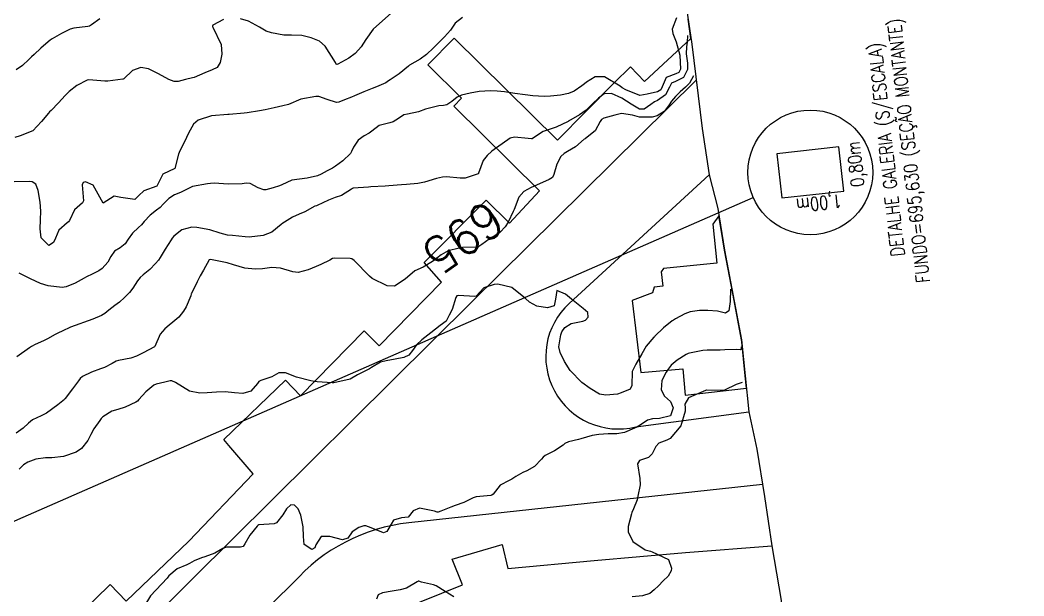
# Model space of a CAD drawing. Header units: metres. Extents: x 286371 to 293043, y 7462578 to 7466404.
# Drawn here: x 290214 to 290326.6, y 7464037.1 to 7464101.8 of the extents above; entities that cross this region are included whole.
import ezdxf
from ezdxf.enums import TextEntityAlignment as Align

# ---------------------------------------------------------------- set-up
doc = ezdxf.new("R2010")
doc.units = ezdxf.units.M
doc.header["$MEASUREMENT"] = 0
doc.linetypes.add('CONTINUO', pattern=[0])
for name, color, linetype in [('Area', 45, 'Continuous'), ('Cotas', 45, 'Continuous'), ('Curvas de Nivel 1m', 11, 'Continuous'), ('Curvas de Nivel 5m', 15, 'Continuous'), ('Edificações', 30, 'Continuous'), ('TEXTO', 45, 'Continuous'), ('Vias primárias', 230, 'Continuous')]:
    doc.layers.add(name, color=color, linetype=linetype)
doc.styles.add('ROMANS', font='romans', dxfattribs={"height": 0.2})
doc.styles.add('Style-STANDARD', font='STANDARD.shx')

msp = doc.modelspace()

# ---------------------------------------------------------------- linework, layer by layer
at = {"layer": 'Area'}
msp.add_polyline3d([(290286.72, 7464116.84, 698.4), (290289.37, 7464099.06, 697.76), (290290.51, 7464089.62, 700.81), (290291.32, 7464084.4, 694.42), (290292.27, 7464080.63, 702.27), (290293.04, 7464075.94, 702.28), (290294.95, 7464065.88, 698.89), (290295.74, 7464057.79, 691.77), (290296.64, 7464053.61, 691.46), (290297.52, 7464048.28, 691.62), (290298.33, 7464042.76, 691.54), (290299.38, 7464036.61, 695.68), (290299.77, 7464032.2, 695.75), (290300, 7464028.17, 695.05), (290301.84, 7464018.44, 690.66), (290302.56, 7464015.8, 690), (290304.05, 7464003.86, 690.3), (290304.24, 7464002.19, 689.94), (290304.56, 7464000.31, 689.56), (290305.93, 7463995.62, 685.91), (290327.44, 7463948.86, 689.44)], dxfattribs=at)
at = {"layer": 'Curvas de Nivel 1m', "flags": 128}
for points, elevation in [([(290255.66, 7464102.54), (290254.69, 7464101.71), (290253.63, 7464100.77), (290252.82, 7464099.59), (290252.27, 7464098.79), (290251.97, 7464098.42), (290251.59, 7464098.04), (290250.9, 7464097.5), (290249.67, 7464096.83), (290249.6, 7464096.8), (290249.57, 7464096.8), (290249.49, 7464096.84), (290249.39, 7464097.02), (290248.23, 7464098.86), (290247.61, 7464099.41), (290246.69, 7464099.8), (290245.62, 7464100.03), (290244.46, 7464100.08), (290243.62, 7464100.09), (290242.23, 7464100.34), (290241.63, 7464100.55), (290240.87, 7464100.97), (290239.65, 7464101.65), (290238.73, 7464101.92)], 699), ([(290263.66, 7464102.07), (290262.84, 7464101.43), (290262.29, 7464100.63), (290261.62, 7464099.88), (290260.38, 7464098.67), (290259.59, 7464097.9), (290258.89, 7464097.39), (290257.71, 7464096.71), (290257.63, 7464096.66), (290257.57, 7464096.62), (290256.55, 7464095.74), (290255.55, 7464095.07), (290255.36, 7464094.94), (290255.04, 7464094.75), (290254.01, 7464094.3), (290253.53, 7464094.11), (290252.59, 7464093.73), (290251.52, 7464093.28), (290251.19, 7464093.14), (290250.42, 7464092.82), (290249.78, 7464092.56), (290249.51, 7464092.53), (290248.48, 7464092.85), (290247.52, 7464093.19), (290247.18, 7464093.21), (290245.51, 7464092.89), (290244.12, 7464092.3), (290243.5, 7464092.14), (290242.53, 7464091.91), (290241.5, 7464091.7), (290240.86, 7464091.6), (290239.49, 7464091.37), (290239.16, 7464091.32), (290237.49, 7464091.19), (290237.32, 7464091.18), (290235.48, 7464091.04), (290234.01, 7464090.53), (290233.47, 7464090.08), (290232.9, 7464089.09), (290232.47, 7464088.12), (290231.93, 7464087.11), (290231.78, 7464086.74), (290231.39, 7464085.11), (290230.04, 7464084.48), (290229.38, 7464083.14), (290227.91, 7464082.61), (290227.35, 7464082.07), (290226.88, 7464081.64), (290225.34, 7464081.87), (290224.56, 7464082), (290223.33, 7464081.23), (290222.21, 7464083.25), (290221.37, 7464083.62), (290221.09, 7464083.55), (290220.99, 7464083.27), (290221.13, 7464081.47), (290221.03, 7464081.27), (290220.14, 7464080.47), (290219.56, 7464079.29), (290219.46, 7464079.14), (290219.3, 7464079.01), (290218.38, 7464078.21), (290217.98, 7464077.31), (290217.76, 7464076.82), (290217.26, 7464076.48), (290216.38, 7464077.34), (290216.28, 7464078.35), (290216.33, 7464079.34), (290216.35, 7464080.31), (290216.28, 7464081.34), (290216.04, 7464082.65), (290215.79, 7464083.35), (290215.37, 7464083.63), (290215.07, 7464083.66), (290213.37, 7464083.61)], 698), ([(290236.85, 7464101.83), (290235.65, 7464101.21), (290235.59, 7464101.11), (290235.6, 7464101.05), (290235.64, 7464100.97), (290236.58, 7464099.03), (290236.66, 7464097.95), (290236.47, 7464097.03), (290236.14, 7464096.46), (290235.56, 7464096.19), (290234.75, 7464095.86), (290233.55, 7464095.34), (290233.35, 7464095.28), (290232.58, 7464095.09), (290231.75, 7464094.89), (290231.54, 7464094.87), (290231.32, 7464094.89), (290230.7, 7464095.12), (290229.56, 7464095.73), (290228.44, 7464096.29), (290227.57, 7464096.46), (290226.63, 7464096.12), (290225.66, 7464095.2), (290225.59, 7464095.16), (290225.55, 7464095.15), (290223.86, 7464094.91), (290223.55, 7464094.91), (290221.74, 7464095.07), (290221.55, 7464095.04), (290220.38, 7464094.44), (290219.53, 7464093.76), (290219.3, 7464093.53), (290219.08, 7464093.3), (290218.33, 7464092.5), (290217.5, 7464091.64), (290217.34, 7464091.48), (290217.2, 7464091.33), (290216.41, 7464090.4), (290215.46, 7464089.35), (290214.04, 7464088.79), (290213.45, 7464088.6)], 699), ([(290287.66, 7464102.02), (290287.16, 7464100.75), (290287.22, 7464100.26), (290287.62, 7464099.33), (290288.01, 7464097.83), (290288.08, 7464096.25), (290287.92, 7464095.89), (290287.56, 7464095.73), (290286.47, 7464095.35), (290286.03, 7464094.28), (290285.88, 7464093.93), (290285.53, 7464093.73), (290284.37, 7464093.46), (290283.52, 7464093.31), (290281.95, 7464093.93), (290281.54, 7464094.19), (290281.33, 7464094.35), (290279.56, 7464095.4), (290278.54, 7464095.41), (290277.55, 7464094.79), (290277.33, 7464094.63), (290277.02, 7464094.41), (290276.15, 7464093.81), (290275.53, 7464093.52), (290274.62, 7464093.36), (290273.53, 7464093.23), (290272.79, 7464093.21), (290271.53, 7464093.29), (290270.66, 7464093.38), (290269.53, 7464093.54), (290268.37, 7464093.71), (290267.53, 7464093.79), (290266.8, 7464093.84), (290265.53, 7464093.76), (290264.5, 7464093.58), (290263.52, 7464093.35), (290263.03, 7464093.12), (290262.44, 7464092.64), (290261.9, 7464092.26), (290261.51, 7464092.17), (290260.99, 7464092.15), (290259.5, 7464091.76), (290258.72, 7464091.47), (290257.49, 7464091.23), (290257.07, 7464091.14), (290256.46, 7464090.73), (290255.88, 7464090.34), (290255.48, 7464090.24), (290254.3, 7464089.93), (290253.46, 7464089.31), (290253.17, 7464089.07), (290252.63, 7464088.79), (290251.96, 7464088.28), (290251.43, 7464087.52), (290251.21, 7464087.02), (290251.07, 7464086.81), (290250.24, 7464085.99), (290249.4, 7464085.36), (290249.07, 7464085.16), (290248.48, 7464084.85), (290247.78, 7464084.47), (290247.39, 7464084.31), (290246.23, 7464084.03), (290245.38, 7464083.93), (290244.49, 7464083.79), (290243.37, 7464083.29), (290243.13, 7464083.17), (290242.41, 7464082.94), (290241.58, 7464082.73), (290241.36, 7464082.73), (290240.72, 7464082.96), (290239.84, 7464083.45), (290239.37, 7464083.47), (290238.95, 7464083.41), (290237.37, 7464083.36), (290235.8, 7464083.47), (290235.37, 7464083.45), (290235.03, 7464083.4), (290233.36, 7464083.08), (290232.02, 7464082.44), (290231.35, 7464082.17), (290230.71, 7464081.76), (290230.09, 7464081.13), (290229.73, 7464080.74), (290229.32, 7464080.43), (290228.6, 7464079.87), (290227.96, 7464079.16), (290227.66, 7464078.81), (290227.29, 7464078.48), (290226.62, 7464077.85), (290226.14, 7464077.19), (290225.8, 7464076.66), (290225.26, 7464076.22), (290224.63, 7464075.84), (290224.2, 7464075.22), (290223.86, 7464074.6), (290223.22, 7464073.89), (290222.84, 7464073.62), (290222.12, 7464073.25), (290221.49, 7464072.97), (290221.21, 7464072.82), (290220.22, 7464072.26), (290219.19, 7464071.82), (290218.74, 7464071.75), (290217.19, 7464071.94), (290216.31, 7464072.22), (290215.2, 7464072.72), (290213.91, 7464073.37)], 697), ([(290288.86, 7464100.04), (290288.85, 7464099.28), (290288.76, 7464098.78), (290288.72, 7464097.99), (290288.87, 7464096.94), (290288.89, 7464096.23), (290288.44, 7464095.35), (290287.54, 7464094.9), (290287.09, 7464094.71), (290286.87, 7464094.26), (290286.42, 7464093.37), (290285.51, 7464092.74), (290285.19, 7464092.6), (290284.76, 7464092.3), (290284.03, 7464091.78), (290283.5, 7464091.79), (290282.56, 7464092.33), (290281.52, 7464093.03), (290280.34, 7464093.55), (290279.53, 7464093.48), (290278.9, 7464093), (290278.24, 7464092.39), (290277.87, 7464092.03), (290277.5, 7464091.68), (290276.76, 7464091.15), (290275.54, 7464090.43), (290275.5, 7464090.42), (290275.48, 7464090.41), (290274.16, 7464089.77), (290273.47, 7464089.52), (290272.68, 7464089.26), (290271.51, 7464088.49), (290271.48, 7464088.47), (290271.45, 7464088.45), (290271.4, 7464088.44), (290271.01, 7464088.5), (290269.46, 7464088.63), (290269, 7464088.53), (290267.44, 7464087.45), (290266.95, 7464087.05), (290266.4, 7464086.58), (290265.98, 7464086.02), (290265.45, 7464084.59), (290265.43, 7464084.56), (290265.39, 7464084.5), (290263.96, 7464084.04), (290263.38, 7464084.02), (290261.86, 7464084.17), (290261.39, 7464084.16), (290260.71, 7464083.99), (290259.38, 7464083.59), (290258.62, 7464083.45), (290257.37, 7464083.32), (290256.82, 7464083.27), (290255.37, 7464083.16), (290254.98, 7464083.14), (290253.37, 7464083.04), (290253.12, 7464083.03), (290251.37, 7464082.92), (290251.29, 7464082.88), (290251.18, 7464082.81), (290250.07, 7464082.1), (290249.35, 7464081.85), (290248.62, 7464081.57), (290247.34, 7464080.97), (290247.26, 7464080.94), (290247.1, 7464080.87), (290245.95, 7464080.26), (290245.32, 7464079.98), (290244.58, 7464079.64), (290243.4, 7464078.92), (290243.34, 7464078.88), (290243.3, 7464078.84), (290242.25, 7464077.98), (290241.28, 7464077.58), (290239.72, 7464077.42), (290239.28, 7464077.45), (290237.86, 7464077.59), (290237.28, 7464077.65), (290236.46, 7464077.86), (290235.29, 7464078.24), (290233.86, 7464078.51), (290233.3, 7464078.52), (290232.16, 7464078.23), (290231.28, 7464077.53), (290231.1, 7464077.3), (290230.97, 7464077.12), (290230.31, 7464076.07), (290229.73, 7464075.14), (290229.54, 7464074.84), (290229.23, 7464074.44), (290228.59, 7464073.79), (290227.83, 7464073.17), (290227.5, 7464072.88), (290227.2, 7464072.51), (290226.69, 7464071.68), (290226.31, 7464071.19), (290225.75, 7464070.62), (290225.17, 7464070.12), (290224.64, 7464069.73), (290223.99, 7464069.22), (290223.52, 7464068.85), (290223.15, 7464068.63), (290222.18, 7464068.21), (290221.13, 7464067.83), (290220.71, 7464067.69), (290219.68, 7464067.29), (290219.3, 7464067.12), (290219.12, 7464067.04), (290217.95, 7464066.47), (290217.1, 7464066), (290216.66, 7464065.77), (290215.71, 7464065.35), (290215.31, 7464065.13), (290215.09, 7464064.98), (290213.68, 7464063.99)], 696), ([(290293.7, 7464071.57), (290293.66, 7464070.19), (290293.5, 7464069.12), (290293.15, 7464068.88), (290292.25, 7464069.09), (290291.16, 7464069.19), (290290.21, 7464069.16), (290289.16, 7464069.01), (290288.59, 7464068.8), (290287.55, 7464068.25), (290287.29, 7464068.1), (290287.14, 7464068.01), (290286.17, 7464067.23), (290285.21, 7464066.28), (290285.17, 7464066.23), (290285.11, 7464066.18), (290284.23, 7464065.17), (290283.76, 7464064.3), (290283.07, 7464063.16), (290282.66, 7464062.33), (290282.63, 7464060.74), (290282.43, 7464060.33), (290281.44, 7464059.92), (290281.01, 7464059.8), (290279.72, 7464059.67), (290279.02, 7464059.8), (290277.96, 7464060.4), (290277.03, 7464061.1), (290275.72, 7464062.43), (290275.07, 7464063.44), (290274.61, 7464064.45), (290274.45, 7464065.09), (290274.69, 7464066.45), (290274.79, 7464066.78), (290275.13, 7464067.25), (290275.83, 7464067.73), (290277.14, 7464067.99), (290277.45, 7464068.1), (290277.74, 7464068.41), (290277.71, 7464068.96), (290277.16, 7464069.4), (290275.87, 7464070.43), (290275.18, 7464071.01), (290274.24, 7464071.41), (290274.08, 7464070.46), (290273.91, 7464069.71), (290273.16, 7464069.48), (290271.99, 7464069.66), (290271.17, 7464070.1), (290270.71, 7464070.51), (290269.19, 7464071.75), (290267.62, 7464072.13), (290267.2, 7464072.11), (290266.04, 7464071.73), (290265.18, 7464070.79), (290265.01, 7464070.76), (290263.18, 7464070.87), (290263, 7464070.81), (290262.9, 7464070.63), (290262.5, 7464069.29), (290262.16, 7464068.64), (290261.81, 7464067.97), (290261.13, 7464067.49), (290260.09, 7464066.67), (290259.1, 7464065.87), (290258.48, 7464065.31), (290258.03, 7464064.7), (290257.63, 7464064.15), (290257.07, 7464063.9), (290256.09, 7464063.71), (290255.07, 7464063.53), (290254.44, 7464063.37), (290253.43, 7464062.77), (290253.2, 7464062.62), (290253.05, 7464062.56), (290251.88, 7464061.95), (290251.03, 7464061.47), (290249.23, 7464061.05), (290249.03, 7464061.05), (290247.33, 7464061.17), (290247.03, 7464061.21), (290246.63, 7464061.28), (290245.04, 7464061.69), (290243.8, 7464062.16), (290243.04, 7464062.16), (290242.25, 7464061.74), (290241.03, 7464061.33), (290240.8, 7464061.19), (290240.64, 7464060.97), (290239.89, 7464060.1), (290239.01, 7464059.84), (290238.08, 7464059.94), (290237.01, 7464060.04), (290236.06, 7464059.99), (290235.01, 7464059.93), (290234.18, 7464059.9), (290233.01, 7464060.11), (290231.45, 7464061.11), (290231.03, 7464061.29), (290230.86, 7464061.28), (290230.25, 7464061.13), (290229.27, 7464060.89), (290229.02, 7464060.78), (290228.12, 7464060.05), (290227.35, 7464059.17), (290227.18, 7464058.99), (290226.99, 7464058.88), (290225.83, 7464058.34), (290224.98, 7464058.07), (290224.31, 7464057.88), (290223.29, 7464057.23), (290223.13, 7464057.06), (290222.96, 7464056.84), (290222.3, 7464055.88), (290221.96, 7464055.25), (290221.61, 7464054.57), (290220.91, 7464053.7), (290220.32, 7464053.28), (290218.9, 7464052.78), (290217.57, 7464052.64), (290216.89, 7464052.62), (290215.78, 7464052.47), (290214.89, 7464052.16), (290214.41, 7464051.84), (290213.91, 7464051.38)], 694), ([(290294.89, 7464065.1), (290294.89, 7464064.92), (290294.86, 7464064.8), (290294.77, 7464064.77), (290294.41, 7464064.81), (290293.08, 7464064.74), (290292.54, 7464064.71), (290291.08, 7464064.72), (290290.6, 7464064.68), (290289.09, 7464064.4), (290288.96, 7464064.35), (290288.74, 7464064.23), (290287.71, 7464063.6), (290287.06, 7464063.04), (290286.72, 7464062.59), (290286.48, 7464062.26), (290286, 7464061.3), (290285.94, 7464060.27), (290286.28, 7464059.54), (290286.99, 7464058.95), (290287.28, 7464058.25), (290286.97, 7464057.35), (290285.74, 7464057.05), (290284.97, 7464057.03), (290284.4, 7464056.86), (290283.57, 7464056.32), (290283.2, 7464056.07), (290282.95, 7464055.95), (290281.81, 7464055.48), (290280.94, 7464055.34), (290279.98, 7464055.33), (290278.94, 7464055.24), (290278.19, 7464055.14), (290276.93, 7464054.78), (290276.66, 7464054.69), (290275.55, 7464054.44), (290275.13, 7464054.24), (290274.92, 7464054.07), (290273.95, 7464053.43), (290272.9, 7464052.88), (290272.68, 7464052.7), (290272.49, 7464052.48), (290271.71, 7464051.67), (290270.87, 7464051.18), (290270.42, 7464050.97), (290269.64, 7464050.52), (290269.16, 7464050.23), (290268.86, 7464050.1), (290267.86, 7464049.55), (290267.07, 7464048.56), (290266.95, 7464048.44), (290266.83, 7464048.41), (290265.18, 7464048.24), (290264.83, 7464048.13), (290263.8, 7464047.63), (290262.82, 7464047.27), (290262.35, 7464047.09), (290261.2, 7464046.65), (290260.9, 7464046.55), (290260.8, 7464046.55), (290260.5, 7464046.66), (290258.82, 7464047), (290258.11, 7464046.7), (290257.55, 7464045.96), (290256.8, 7464045.89), (290255.9, 7464045.64), (290255.37, 7464044.75), (290255.17, 7464044.35), (290254.77, 7464044.22), (290253.4, 7464044.78), (290252.79, 7464045.01), (290252.56, 7464045.01), (290252.01, 7464044.8), (290251.28, 7464044.31), (290250.77, 7464043.63), (290250.17, 7464043.42), (290248.77, 7464043.8), (290247.81, 7464043.82), (290247.21, 7464042.87), (290247.08, 7464042.54), (290246.75, 7464042.33), (290245.9, 7464042.89), (290245.83, 7464043.82), (290245.78, 7464044.89), (290245.5, 7464046.2), (290245.22, 7464046.9), (290244.82, 7464047.32), (290244.39, 7464047.34), (290243.91, 7464046.92), (290243.48, 7464046.25), (290242.79, 7464045.35), (290242.51, 7464045.22), (290240.79, 7464045.11), (290240.7, 7464045.05), (290240.62, 7464044.97), (290239.78, 7464043.97), (290239.23, 7464042.99), (290239.04, 7464042.69), (290238.75, 7464042.59), (290237.18, 7464042.59), (290236.75, 7464042.45), (290235.85, 7464041.93), (290234.73, 7464041.52), (290234.38, 7464041.41), (290233.54, 7464041.07), (290233.02, 7464040.78), (290232.72, 7464040.63), (290231.64, 7464040.17), (290230.7, 7464039.37), (290230.59, 7464039.22), (290230.51, 7464039.12), (290228.66, 7464037.15), (290227.9, 7464035.91)], 693), ([(290295.02, 7464061.08), (290294.32, 7464060.85), (290293.01, 7464060.22), (290292.97, 7464060.21), (290291.01, 7464060.24), (290290.98, 7464060.23), (290290.88, 7464060.2), (290289.57, 7464059.65), (290289, 7464059.37), (290288.57, 7464058.65), (290288.61, 7464058.23), (290288.63, 7464057.88), (290288.14, 7464056.24), (290286.93, 7464054.82), (290286.57, 7464054.63), (290285.67, 7464054.28), (290285.31, 7464053.9), (290284.91, 7464053.07), (290284.51, 7464052.69), (290283.48, 7464052.32), (290283.26, 7464051.95), (290283.55, 7464050.31), (290283.56, 7464049.61), (290283.32, 7464048.32), (290283.22, 7464047.93), (290282.81, 7464046.92), (290282.64, 7464046.49), (290282.58, 7464046.33), (290282.21, 7464044.91), (290282.24, 7464044.33), (290282.76, 7464043.23), (290284.13, 7464042.3), (290284.74, 7464042.14), (290284.93, 7464042.1), (290286.73, 7464041.23), (290287.09, 7464040.26), (290287.04, 7464039.93), (290286.7, 7464039.34), (290286.15, 7464038.81), (290285.62, 7464038.28), (290285.15, 7464037.82), (290284.67, 7464037.4), (290283.84, 7464037.13), (290282.66, 7464037.04)], 692), ([(290262.66, 7464037.03), (290261.7, 7464037.62), (290260.68, 7464038.28), (290260.4, 7464038.39), (290259.05, 7464038.69), (290258.76, 7464038.77), (290258.69, 7464038.77), (290258.62, 7464038.76), (290258.55, 7464038.7), (290257.38, 7464038), (290256.67, 7464037.81), (290255.74, 7464037.66), (290254.66, 7464037.46), (290254.17, 7464037.25), (290253.99, 7464036.76)], 692)]:
    msp.add_lwpolyline(points, dxfattribs=dict(at, elevation=elevation))
at = {"layer": 'Curvas de Nivel 5m', "flags": 128}
for points, elevation in [([(290222.97, 7464101.93), (290222.04, 7464101.26), (290221.81, 7464101.09), (290221.64, 7464101.04), (290220.05, 7464100.87), (290219.64, 7464100.76), (290218.67, 7464100.27), (290217.62, 7464099.67), (290217.41, 7464099.53), (290217.16, 7464099.33), (290216.34, 7464098.61), (290215.59, 7464097.93), (290215.29, 7464097.66), (290214.99, 7464097.36), (290214.28, 7464096.67), (290213.57, 7464096.19)], 700), ([(290289.55, 7464095.52), (290289.09, 7464094.68), (290288.65, 7464094.24), (290288.06, 7464093.71), (290287.52, 7464093.2), (290287.09, 7464092.68), (290286.81, 7464092.26), (290286.26, 7464091.51), (290285.49, 7464091.04), (290284.92, 7464090.86), (290283.48, 7464090.89), (290282.7, 7464091.12), (290281.49, 7464091.3), (290280.73, 7464091.11), (290279.48, 7464090.76), (290279.25, 7464090.61), (290279.1, 7464090.38), (290278.51, 7464089.34), (290277.45, 7464088.5), (290277.39, 7464088.46), (290277.3, 7464088.41), (290276.31, 7464087.54), (290275.42, 7464087.03), (290275.05, 7464086.81), (290274.68, 7464086.45), (290274.23, 7464085.62), (290273.9, 7464084.46), (290273.73, 7464084.11), (290273.38, 7464083.88), (290272.29, 7464083.41), (290271.36, 7464082.99), (290270.51, 7464082.52), (290269.96, 7464081.91), (290269.43, 7464080.53), (290269.4, 7464080.45), (290269.32, 7464080.28), (290268.76, 7464079.08), (290268.44, 7464078.55), (290267.88, 7464077.96), (290267.28, 7464077.56), (290266.65, 7464077.2), (290265.81, 7464076.59), (290265.48, 7464076.37), (290265.26, 7464076.29), (290263.64, 7464076.23), (290263.26, 7464076.19), (290262.04, 7464075.86), (290261.25, 7464075.44), (290260.29, 7464074.67), (290259.22, 7464074.03), (290258.31, 7464073.61), (290257.2, 7464072.71), (290256.03, 7464071.9), (290255.19, 7464071.94), (290253.52, 7464072.77), (290253.21, 7464073.03), (290251.48, 7464074.8), (290251.24, 7464074.97), (290251.05, 7464075), (290249.25, 7464075.04), (290249.08, 7464075), (290248.77, 7464074.84), (290247.76, 7464074.33), (290247.23, 7464074.11), (290246.35, 7464073.75), (290245.22, 7464073.44), (290244.61, 7464073.52), (290243.23, 7464073.94), (290242.27, 7464073.99), (290241.23, 7464073.86), (290240.39, 7464073.82), (290239.23, 7464073.93), (290237.95, 7464074.3), (290237.24, 7464074.52), (290235.39, 7464074.91), (290235.24, 7464074.87), (290234.59, 7464073.7), (290234.24, 7464073.07), (290233.89, 7464072.39), (290233.25, 7464071.08), (290233.23, 7464071.03), (290233.18, 7464070.83), (290232.66, 7464069.59), (290232.35, 7464069.1), (290231.82, 7464068.43), (290231.14, 7464067.87), (290230.73, 7464067.52), (290230.25, 7464067.13), (290229.72, 7464066.53), (290229.15, 7464065.14), (290229.12, 7464065.11), (290229.09, 7464065.1), (290227.82, 7464064.43), (290227.08, 7464064.03), (290226.45, 7464063.81), (290225.07, 7464063.57), (290224.8, 7464063.48), (290224.35, 7464063.22), (290223.51, 7464062.78), (290223.05, 7464062.62), (290222.05, 7464062.25), (290221.04, 7464061.75), (290220.76, 7464061.54), (290220.56, 7464061.27), (290219.91, 7464060.39), (290219.1, 7464059.29), (290219.06, 7464059.24), (290219, 7464059.18), (290218.27, 7464058.59), (290216.98, 7464057.66), (290216.38, 7464057.34), (290215.43, 7464056.9), (290214.96, 7464056.54), (290214.38, 7464055.95), (290213.57, 7464055.39)], 695)]:
    msp.add_lwpolyline(points, dxfattribs=dict(at, elevation=elevation))
at = {"layer": 'Edificações'}
for points, elevation in [([(290217.67, 7464032.1), (290224.13, 7464038.4), (290225.92, 7464036.53), (290232.96, 7464043.28), (290240.17, 7464050.85), (290237.43, 7464054.03), (290236.86, 7464054.71), (290243.78, 7464061.35), (290245.47, 7464059.59), (290252.6, 7464066.88), (290254.31, 7464065.21), (290261.3, 7464072.36), (290259.34, 7464074.56), (290266.31, 7464081.56), (290268.93, 7464078.99), (290272.27, 7464082.62), (290262.66, 7464092.11), (290263.55, 7464093.01), (290259.75, 7464096.77), (290262.7, 7464099.75), (290274.3, 7464088.29), (290280.67, 7464094.74), (290282.48, 7464096.52), (290284.07, 7464094.9), (290289.27, 7464099.7), (290288.95, 7464101.88)], 702.32), ([(290256.68, 7464035.56), (290263.65, 7464038.39), (290262.48, 7464041.26), (290268.11, 7464042.9), (290268.71, 7464040.21), (290278.41, 7464041.09), (290288.65, 7464042.01), (290298.33, 7464042.76), (290298.86, 7464039.69), (290299.38, 7464036.61)], 689.75)]:
    msp.add_lwpolyline(points, dxfattribs=dict(at, elevation=elevation))
at = {"layer": 'Edificações', "elevation": 702.28}
msp.add_lwpolyline([(290292.4, 7464079.81), (290291.71, 7464078.87), (290292.16, 7464074.5), (290286.17, 7464073.89), (290285.93, 7464073.52), (290286.12, 7464071.92), (290285.14, 7464071.8), (290284.96, 7464071.16), (290282.66, 7464070.29), (290283.63, 7464062.22), (290288.35, 7464062.62), (290288.6, 7464059.68), (290295.48, 7464060.45), (290295.34, 7464061.84), (290294.97, 7464065.67), (290294.95, 7464065.88), (290294, 7464070.91), (290293.04, 7464075.94), (290292.66, 7464078.28), (290292.4, 7464079.81)], close=True, dxfattribs=at)
at = {"layer": 'TEXTO', "linetype": 'CONTINUO'}
msp.add_polyline3d([(290305.86, 7464087.55, 0), (290298.9, 7464086.78, 0), (290299.45, 7464081.81, 0), (290306.4, 7464082.58, 0), (290305.86, 7464087.55, 0)], close=True, dxfattribs=at)
msp.add_polyline3d([(290120.69, 7464004.93, 0), (290296.24, 7464081.87, 0)], dxfattribs=at)
msp.add_circle((290302.65, 7464084.68), 7, dxfattribs=at)
at = {"layer": 'Vias primárias'}
for points, elevation in [([(290289.85, 7464095.05), (290264.69, 7464070.16), (290233.41, 7464039.1), (290212.73, 7464018.29, -0.303405), (290195.51, 7464014.81), (290189.39, 7464017.24), (290174.93, 7464023.29), (290143.75, 7464035.19, -0.545678), (290142.55, 7464040.87), (290181.26, 7464079.59), (290194.14, 7464092.22), (290223.61, 7464121.92), (290230.25, 7464129.21), (290232.26, 7464131.9), (290237.53, 7464138.55), (290243.93, 7464148.07), (290244.68, 7464149.24, 0.045681), (290252.73, 7464164.67, -0.011033), (290259.89, 7464181.09, 0.021545), (290261.08, 7464183.96, -0.203425), (290264.73, 7464187.9, -0.176526), (290268.22, 7464188.15, -1.814265)], 699.06), ([(290291.32, 7464084.4), (290275.61, 7464069.97, 0.777817), (290283.07, 7464056.12), (290295.74, 7464057.79)], 694.42), ([(290297.29, 7464049.65), (290257.64, 7464045.34, 0.187966), (290244.67, 7464038.59), (290218.48, 7464012.87, 0.29548), (290215.97, 7464001.62), (290224.04, 7463977.67, -0.024439), (290225.5, 7463972.5, 0.177339), (290228.93, 7463967.24, 0.23998), (290233.72, 7463966.41), (290236.65, 7463967.65), (290271.97, 7463980.8), (290295.94, 7463990.58), (290306.35, 7463994.69)], 691.58)]:
    msp.add_lwpolyline(points, format="xyb", dxfattribs=dict(at, elevation=elevation))

# ---------------------------------------------------------------- texts
at = {"layer": 'Cotas', "style": 'Style-STANDARD'}
msp.add_text('695', height=4, rotation=215.2906, dxfattribs=at).set_placement((290263.74, 7464077.38, 695), align=Align.MIDDLE_CENTER)
at = {"layer": 'TEXTO', "style": 'ROMANS', "width": 0.8}
for s, rotation, p in [('FUNDO=695,630 (SEÇÃO MONTANTE)', 96.2989, (290316.07, 7464072.39)), ('DETALHE GALERIA (S/ESCALA)', 96.2989, (290313.24, 7464075.34)), ('0,80m', 96.2989, (290308.72, 7464083.14)), ('1,00m', 186.2989, (290306.11, 7464082.24))]:
    msp.add_text(s, height=1.5, rotation=rotation, dxfattribs=at).set_placement(p)

doc.saveas('drawing.dxf')
